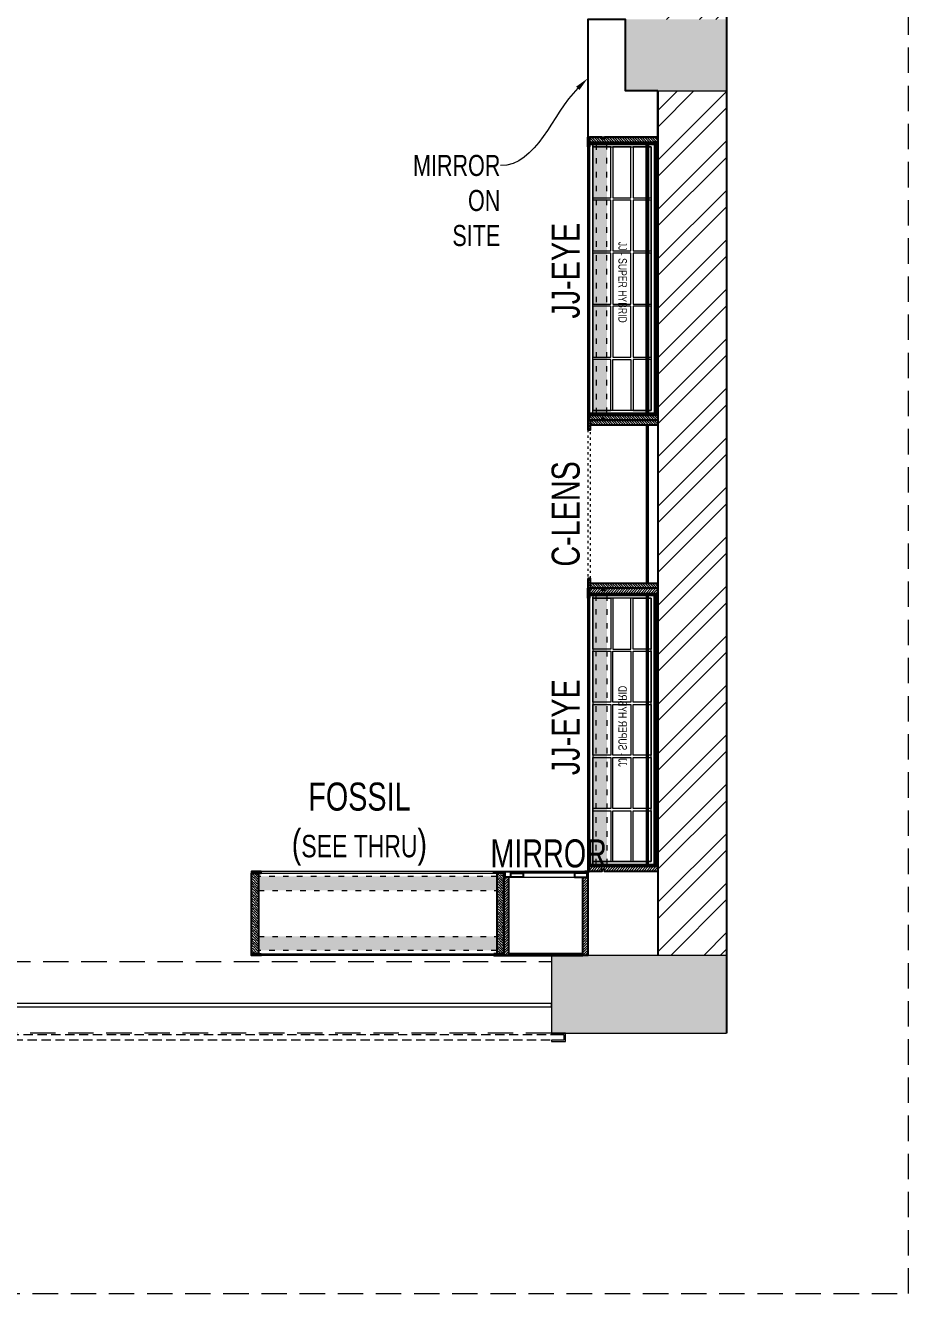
# Model space of a CAD drawing. Header units: feet. Extents: x 3067008 to 3074218, y -5466580 to -5451130.
# Drawn here: x 3071066 to 3074218, y -5466577 to -5462051 of the extents above; entities that cross this region are included whole.
import ezdxf
from ezdxf import colors
from ezdxf.entities.mleader import LeaderData, LeaderLine
from ezdxf.math import Vec2, Vec3

# ---------------------------------------------------------------- set-up
doc = ezdxf.new("R2010")
doc.units = ezdxf.units.FT
doc.header["$LTSCALE"] = 33
doc.header["$MEASUREMENT"] = 0
for name, pattern in [('a_p6_plan_L18$0$HIDDEN', [0.375, 0.25, -0.125]), ('ACAD_ISO03W100', [30, 12, -18]), ('HIDDENX2', [0.75, 0.5, -0.25])]:
    doc.linetypes.add(name, pattern=pattern)
for name, color, linetype, lineweight in [('A-COL', 243, 'Continuous', 9), ('A-Glazing', 4, 'Continuous', 20), ('A-shutter', 8, 'Continuous', 18), ('beam', 90, 'Continuous', 9), ('column hatch', 5, 'Continuous', 0), ('HIDDEN LINE', 177, 'Continuous', 0), ('LENS-DIM', 252, 'Continuous', 5), ('LENS-PARTITION', 21, 'Continuous', 25), ('LENS-TEXT', 31, 'Continuous', 5), ('LENS_TEXT', 31, 'Continuous', 5), ('LK-FF&E WALL', 1, 'Continuous', 9), ('LN-ELEVATION-1', 81, 'Continuous', 25), ('LN-ELEVATION-2', 103, 'Continuous', 20), ('LN-ELEVATION-3', 125, 'Continuous', 18), ('LN-ELEVATION-4', 145, 'Continuous', 13), ('LN-HATCH', 251, 'Continuous', 0), ('PLANO-TXT', 252, 'Continuous', 5), ('rolling shutter', 1, 'Continuous', 5)]:
    doc.layers.add(name, color=color, linetype=linetype, lineweight=lineweight)
doc.layers.add('A-WALL', color=1, linetype='Continuous')
doc.styles.add('LK TXT', font='GILC____.TTF', dxfattribs={"height": 100})
doc.styles.get("Standard").update_dxf_attribs({"font": 'GILC____.TTF'})
pattern_1 = [(45, (-583719.1914, 43520.887), (3.31456304, 12.1533978), [15.625, -3.125, 0, -3.125])]
pattern_2 = [(45, (-584019.1914, 43520.887), (3.31456304, 12.1533978), [15.625, -3.125, 0, -3.125])]
pattern_3 = [(45, (-22641017.7406, 5157647.994), (-4.4901280605, 4.4901280605), [])]
pattern_4 = [(45, (4210053.0415, 1706864.74), (-4.4901280605, 4.4901280605), [])]
pattern_5 = [(45, (3990327.2935, 1709214.6916), (-4.4901280605, 4.4901280605), [])]

# ---------------------------------------------------------------- blocks, each defined once
blk = doc.blocks.new('*U48')
at = {"layer": 'A-shutter', "color": 5, "ltscale": 10}
for points in [[(41038011.5, -1561539.2), (41038011.5, -1561544.2), (41037966.5, -1561544.2), (41037966.5, -1561564.2), (41038011.5, -1561564.2), (41038011.5, -1561569.2), (41037961.5, -1561569.2), (41037961.5, -1561539.2)], [(41041186.5, -1561539.2), (41041186.5, -1561544.2), (41041231.5, -1561544.2), (41041231.5, -1561564.2), (41041186.5, -1561564.2), (41041186.5, -1561569.2), (41041236.5, -1561569.2), (41041236.5, -1561539.2)]]:
    blk.add_lwpolyline(points, close=True, dxfattribs=at)
at = {"layer": 'A-shutter', "color": 5, "linetype": 'HIDDENX2', "ltscale": 2}
blk.add_lwpolyline([(41037966.5, -1561544.2), (41037966.5, -1561564.2), (41041231.5, -1561564.2), (41041231.5, -1561544.2)], close=True, dxfattribs=at)
blk = doc.blocks.new('A$Ceb5d2849')
at = {"layer": 'column hatch'}
h = blk.add_hatch(color=8, dxfattribs=at)
h.dxf.hatch_style = 1
h.paths.add_polyline_path([(4157, -9854.4), (3532, -9854.4), (3532, -10131.4), (3842, -10131.4), (4157, -10131.4)])
h.paths.add_polyline_path([(4157, -6514.4), (3797, -6514.4), (3797, -6769.4), (4157, -6769.4)])
h.paths.add_polyline_path([(4157, -3434.4), (3792, -3434.4), (3792, -3694.4), (4157, -3694.4)])
h.paths.add_polyline_path([(4157, -224.4), (3787, -224.4), (3787, -474.4), (4157, -474.4)])
at = {"layer": 'LN-HATCH'}
h = blk.add_hatch(dxfattribs=at)
h.set_pattern_fill('ANSI32', color=256, scale=333, angle=180)
h.set_pattern_definition([(225, (-4855153.92, 5277309.77), (88.2999593, -88.2999593), []), (225, (-4855212.79, 5277309.77), (88.2999593, -88.2999593), [])])
edge = h.paths.add_edge_path()
edge.add_line((3912, -6821.4), (3912, -9854.4))
edge.add_line((3912, -9854.4), (4157, -9854.4))
edge.add_line((4157, -9854.4), (4157, -6769.4))
edge.add_line((4157, -6769.4), (3912, -6769.4))
edge = h.paths.add_edge_path()
edge.add_line((4157, -3694.4), (3912, -3694.4))
edge.add_line((3912, -3694.4), (3912, -6514.4))
edge.add_line((3912, -6514.4), (4157, -6514.4))
edge.add_line((4157, -6571.4), (4157, -3698.3))
h.paths.add_polyline_path([(4157, -474.4), (3907, -474.4), (3907, -3434.4), (4157, -3434.4)])
h.paths.add_polyline_path([(4157, 1955.6), (367, 1955.6), (367, 1705.6), (3907, 1705.6), (3907, -224.4), (4157, -224.4)])
edge = h.paths.add_edge_path()
edge.add_line((-2403, 2980.6), (-2153, 2980.6))
edge.add_line((-2183, 2980.6), (-2183, 4135.6))
edge.add_line((-2183, 4135.6), (-883, 4135.6))
edge.add_line((-883, 4135.6), (-883, 1705.6))
edge.add_line((-883, 1705.6), (132, 1705.6))
edge.add_line((132, 1705.6), (132, 1955.6))
edge.add_line((132, 1955.6), (-633, 1955.6))
edge.add_line((-633, 1955.6), (-633, 4385.6))
edge.add_line((-633, 4385.6), (-2403, 4385.6))
edge.add_line((-2403, 4385.6), (-2403, 2987.8))
edge = h.paths.add_edge_path()
edge.add_line((-2403, 2698.6), (-2403, -291.4))
edge.add_line((-2403, -259.4), (-2183, -259.4))
edge.add_line((-2183, -259.4), (-2183, 2695.6))
edge.add_line((-2183, 2695.6), (-2403, 2695.6))
h.paths.add_polyline_path([(-2153, -529.4), (-2403, -529.4), (-2403, -3449.4), (-2153, -3449.4)])
edge = h.paths.add_edge_path()
edge.add_line((-2403, -6548.4), (-2153, -6548.4))
edge.add_line((-2153, -6571.4), (-2153, -3699.4))
edge.add_line((-2153, -3699.4), (-2403, -3699.4))
edge.add_line((-2403, -3699.4), (-2403, -6571.4))
edge = h.paths.add_edge_path()
edge.add_line((-2403, -6791.4), (-2403, -9911.4))
edge.add_line((-2403, -9876.4), (-2153, -9876.4))
edge.add_line((-2153, -9876.4), (-2153, -6796.4))
edge.add_line((-2153, -6796.4), (-2403, -6796.4))
at = {"layer": 'A-COL'}
for p, q in [((3797, -6514.4), (3797, -6769.4)), ((3797, -6769.4), (4157, -6769.4)), ((4157, -9854.4), (3532, -9854.4)), ((3532, -9854.4), (3532, -10131.4)), ((3532, -10131.4), (4157, -10131.4))]:
    blk.add_line(p, q, dxfattribs=at)
at = {"layer": 'A-Glazing'}
blk.add_lwpolyline([(3532, -10025.9), (357, -10025.9), (357, -10037.9), (3532, -10037.9)], close=True, dxfattribs=at)
at = {"layer": 'A-WALL'}
for p, q in [((4157, 1955.6), (4157, -10131.4)), ((3912, -6769.4), (3912, -9854.4))]:
    blk.add_line(p, q, dxfattribs=at)
at = {"layer": 'beam', "linetype": 'a_p6_plan_L18$0$HIDDEN', "lineweight": 5, "ltscale": 11}
blk.add_lwpolyline([(-2403, -10131.4), (-2403, -11061.4), (4807, -11061.4), (4807, 1955.6), (4157, 1955.6)], dxfattribs=at)
blk.add_lwpolyline([(3532, -10131.4), (357, -10131.4), (357, -9876.4), (3532, -9876.4)], close=True, dxfattribs=at)
at = {"layer": 'rolling shutter', "color": 2, "xscale": -1}
blk.add_blockref('*U48', (41041543.5, 1551407.8), dxfattribs=at)
blk = doc.blocks.new('JJ STSH 900')
h = blk.add_hatch(color=177)
h.dxf.hatch_style = 1
h.paths.add_polyline_path([(425, 50), (-425, 50), (-425, 0), (425, 0)])
h = blk.add_hatch(color=177)
h.dxf.hatch_style = 1
h.paths.add_polyline_path([(425, -164), (-425, -164), (-425, -214), (425, -214)])
at = {"layer": 'LN-HATCH', "ltscale": 0.5}
h = blk.add_hatch(dxfattribs=at)
h.set_pattern_fill('ANSI36', color=256, scale=50)
h.set_pattern_definition(pattern_1)
h.paths.add_polyline_path([(-415, 62), (-415, 68), (-450, 68), (-450, 62)])
h = blk.add_hatch(dxfattribs=at)
h.set_pattern_fill('ANSI36', color=256, scale=50)
h.set_pattern_definition(pattern_1)
h.paths.add_polyline_path([(-425, 62), (-450, 62), (-450, 18), (-450, 8), (-450, -226), (-425, -226)])
h = blk.add_hatch(dxfattribs=at)
h.set_pattern_fill('ANSI36', color=256, scale=50)
h.set_pattern_definition(pattern_2)
h.paths.add_polyline_path([(415, 62), (415, 68), (450, 68), (450, 62)])
h = blk.add_hatch(dxfattribs=at)
h.set_pattern_fill('ANSI36', color=256, scale=50)
h.set_pattern_definition(pattern_2)
h.paths.add_polyline_path([(450, 8), (450, 18), (450, 62), (425, 62), (425, -226), (450, -226)])
h = blk.add_hatch(dxfattribs=at)
h.set_pattern_fill('ANSI36', color=256, scale=50)
h.set_pattern_definition(pattern_1)
h.paths.add_polyline_path([(-415, -226), (-415, -232), (-450, -232), (-450, -226)])
h = blk.add_hatch(dxfattribs=at)
h.set_pattern_fill('ANSI36', color=256, scale=50)
h.set_pattern_definition(pattern_2)
h.paths.add_polyline_path([(415, -226), (415, -232), (450, -232), (450, -226)])
at = {"layer": 'LN-ELEVATION-1', "ltscale": 0.5}
for points in [[(-415, 62), (-415, 68), (-450, 68), (-450, 62)], [(-450, -226), (-450, 8), (-450, 8), (-450, 18), (-450, 18), (-450, 62), (-425, 62), (-425, -226)], [(415, 62), (415, 68), (450, 68), (450, 62)], [(450, -226), (450, 8), (450, 8), (450, 18), (450, 18), (450, 62), (425, 62), (425, -226)], [(-415, -226), (-415, -232), (-450, -232), (-450, -226)], [(415, -226), (415, -232), (450, -232), (450, -226)]]:
    blk.add_lwpolyline(points, close=True, dxfattribs=at)
at = {"layer": 'LN-ELEVATION-3', "ltscale": 0.5}
for p, q in [((-415, 68), (415, 68)), ((415, 62), (-415, 62)), ((425, -226), (-425, -226)), ((415, -226), (-415, -226)), ((-415, -232), (415, -232))]:
    blk.add_line(p, q, dxfattribs=at)
at = {"layer": 'LN-ELEVATION-4', "linetype": 'ACAD_ISO03W100', "ltscale": 0.05}
for points in [[(425, 0), (-425, 0), (-425, 50), (425, 50)], [(425, -164), (-425, -164), (-425, -214), (425, -214)]]:
    blk.add_lwpolyline(points, close=True, dxfattribs=at)
blk = doc.blocks.new('MIRROR SEE THROUGH')
at = {"layer": 'LN-HATCH', "ltscale": 0.5}
h = blk.add_hatch(dxfattribs=at)
h.set_pattern_fill('ANSI31', color=256, scale=2)
h.set_pattern_definition([(45, (4060070.797, 1708569.446), (-4.4901280605, 4.4901280605), [])])
h.paths.add_polyline_path([(-150, 0), (-132, 0), (-132, -279), (-150, -279)])
h.paths.add_polyline_path([(-132, -6), (132, -6), (132, 0), (-132, 0)])
h.paths.add_polyline_path([(150, 0), (132, 0), (132, -279), (150, -279)])
at = {"layer": 'Defpoints'}
blk.add_lwpolyline([(150, -300), (-150, -300), (-150, 0), (150, 0)], close=True, dxfattribs=at)
at = {"layer": 'LN-ELEVATION-1'}
for points in [[(-150, 0), (-132, 0), (-132, -279), (-150, -279)], [(-132, -6), (132, -6), (132, 0), (-132, 0)], [(150, 0), (132, 0), (132, -279), (150, -279)], [(-103, -293), (-103, -279), (-148, -279), (-148, -300), (-139, -300), (-139, -298.5), (-146.5, -298.5), (-146.5, -293)], [(80, -293), (80, -279), (125, -279), (125, -300), (116, -300), (116, -298.5), (123.5, -298.5), (123.5, -293)], [(142, -300), (142, -298.5), (146.5, -298.5), (146.5, -280.5), (125, -280.5), (125, -279), (148, -279), (148, -300)]]:
    blk.add_lwpolyline(points, close=True, dxfattribs=at)
at = {"layer": 'LN-ELEVATION-2', "color": 4, "lineweight": 0}
blk.add_lwpolyline([(-146.5, -293), (123.5, -293), (123.5, -298.5), (-146.5, -298.5)], close=True, dxfattribs=at)
at = {"layer": 'LN-ELEVATION-2'}
blk.add_lwpolyline([(-103, -293), (80, -293), (80, -279), (-103, -279)], close=True, dxfattribs=at)
at = {"layer": 'LN-ELEVATION-4', "ltscale": 0.5}
blk.add_line((116, -300), (-139, -300), dxfattribs=at)
blk = doc.blocks.new('JJ SHD 1010')
h = blk.add_hatch(color=177)
h.dxf.hatch_style = 1
h.paths.add_polyline_path([(992, 68), (25, 68), (25, 18), (992, 18)])
at = {"layer": 'LN-HATCH', "ltscale": 0.5}
h = blk.add_hatch(dxfattribs=at)
h.set_pattern_fill('ANSI31', color=256, scale=2)
h.set_pattern_definition(pattern_3)
h.paths.add_polyline_path([(7, 250), (7, 60), (13, 60), (13, 50), (7, 50), (7, 6), (25, 6), (25, 250)])
h = blk.add_hatch(dxfattribs=at)
h.set_pattern_fill('ANSI31', color=256, scale=2)
h.set_pattern_definition([(45, (-26738022.0714, 3448847.7265), (-4.4901280605, 4.4901280605), [])])
h.paths.add_polyline_path([(1017, 250), (1017, 60), (1011, 60), (1011, 50), (1017, 50), (1017, 6), (999, 6), (999, 250)])
h = blk.add_hatch(dxfattribs=at)
h.set_pattern_fill('ANSI31', color=256, scale=2)
h.set_pattern_definition(pattern_4)
h.paths.add_polyline_path([(882, 210), (32, 210), (32, 216), (882, 216)])
h = blk.add_hatch(dxfattribs=at)
h.set_pattern_fill('ANSI31', color=256, scale=2)
h.set_pattern_definition(pattern_3)
h.paths.add_polyline_path([(35, 6), (35, 0), (7, 0), (7, 6)])
h = blk.add_hatch(dxfattribs=at)
h.set_pattern_fill('ANSI31', color=256, scale=2)
h.set_pattern_definition(pattern_4)
h.paths.add_polyline_path([(42, 6), (42, 0), (7, 0), (7, 6)])
h = blk.add_hatch(dxfattribs=at)
h.set_pattern_fill('ANSI31', color=256, scale=2)
h.set_pattern_definition([(45, (-22640834.7406, 5157647.994), (-4.4901280605, 4.4901280605), [])])
h.paths.add_polyline_path([(982, 6), (982, 0), (1017, 0), (1017, 6)])
h = blk.add_hatch(dxfattribs=at)
h.set_pattern_fill('ANSI31', color=256, scale=2)
h.set_pattern_definition([(45, (4209863.0415, 1706864.74), (-4.4901280605, 4.4901280605), [])])
h.paths.add_polyline_path([(982, 6), (982, 0), (1017, 0), (1017, 6)])
at = {"layer": 'LN-ELEVATION-1', "ltscale": 0.5}
for points in [[(7, 250), (7, 60), (13, 60), (13, 50), (7, 50), (7, 6), (25, 6), (25, 250)], [(7, 250), (7, 60), (13, 60), (13, 50), (7, 50), (7, 6), (32, 6), (32, 250)], [(25, 238), (999, 238), (999, 244), (25, 244)], [(1017, 250), (1017, 60), (1011, 60), (1011, 50), (1017, 50), (1017, 6), (992, 6), (992, 250)], [(1017, 250), (1017, 60), (1011, 60), (1011, 50), (1017, 50), (1017, 6), (999, 6), (999, 250)], [(992, 210), (32, 210), (32, 216), (992, 216)], [(42, 6), (42, 0), (7, 0), (7, 6)], [(42, 6), (42, 0), (7, 0), (7, 6)], [(982, 6), (982, 0), (1017, 0), (1017, 6)], [(982, 6), (982, 0), (1017, 0), (1017, 6)]]:
    blk.add_lwpolyline(points, close=True, dxfattribs=at)
at = {"layer": 'LN-ELEVATION-2', "ltscale": 0.5}
blk.add_lwpolyline([(41.7, 226), (982, 226), (982, 18), (41.7, 18)], close=True, dxfattribs=at)
at = {"layer": 'LN-ELEVATION-3', "ltscale": 0.5}
for p, q in [((999, 250), (25, 250)), ((32, 250), (992, 250)), ((982, 6), (42, 6)), ((42, 6), (982, 6)), ((42, 0), (982, 0)), ((982, 0), (42, 0))]:
    blk.add_line(p, q, dxfattribs=at)
for points in [[(223.3, 226), (41.7, 226), (41.7, 162), (223.3, 162)], [(413, 226), (231.3, 226), (231.3, 162), (413, 162)], [(602.7, 226), (421, 226), (421, 162), (602.7, 162)], [(792.3, 226), (610.7, 226), (610.7, 162), (792.3, 162)], [(982, 226), (800.3, 226), (800.3, 162), (982, 162)], [(223.3, 154), (41.7, 154), (41.7, 90), (223.3, 90)], [(413, 154), (231.3, 154), (231.3, 90), (413, 90)], [(602.7, 154), (421, 154), (421, 90), (602.7, 90)], [(792.3, 154), (610.7, 154), (610.7, 90), (792.3, 90)], [(982, 90), (800.3, 90), (800.3, 154), (982, 154)], [(223.3, 82), (41.7, 82), (41.7, 18), (223.3, 18)], [(413, 82), (231.3, 82), (231.3, 18), (413, 18)], [(602.7, 82), (421, 82), (421, 18), (602.7, 18)], [(792.3, 82), (610.7, 82), (610.7, 18), (792.3, 18)], [(982, 82), (800.3, 82), (800.3, 18), (982, 18)]]:
    blk.add_lwpolyline(points, close=True, dxfattribs=at)
at = {"layer": 'LN-ELEVATION-4', "linetype": 'ACAD_ISO03W100', "ltscale": 0.05}
for points in [[(992, 68), (25, 68), (25, 18), (992, 18)], [(32, 30), (992, 30), (992, 18), (32, 18)]]:
    blk.add_lwpolyline(points, close=True, dxfattribs=at)
at = {"ltscale": 0.5, "insert": (380.5, 139.3), "char_height": 30, "attachment_point": 1}
blk.add_mtext_dynamic_manual_height_columns('\\pt120;JJ - SUPER HYBRID', width=526.835, gutter_width=500, heights=[0], dxfattribs=at)
blk = doc.blocks.new('CLENS 600')
at = {"layer": 'LN-HATCH', "ltscale": 0.5}
h = blk.add_hatch(dxfattribs=at)
h.set_pattern_fill('ANSI31', color=256, scale=2)
h.set_pattern_definition(pattern_5)
h.paths.add_polyline_path([(-600, 0), (-582, 0), (-582, -240), (-600, -240)])
h = blk.add_hatch(dxfattribs=at)
h.set_pattern_fill('ANSI31', color=256, scale=2)
h.set_pattern_definition([(45, (3975657.573, 1709214.6916), (-4.490128061, 4.490128061), [])])
h.paths.add_polyline_path([(-18, 0), (0, 0), (0, -240), (-18, -240)])
h = blk.add_hatch(dxfattribs=at)
h.set_pattern_fill('ANSI31', color=256, scale=2)
h.set_pattern_definition([(45, (3990252.2935, 1709214.6916), (-4.4901280605, 4.4901280605), [])])
h.paths.add_polyline_path([(-582, -40), (-18, -40), (-18, -34), (-582, -34)])
h = blk.add_hatch(dxfattribs=at)
h.set_pattern_fill('ANSI31', color=256, scale=2)
h.set_pattern_definition(pattern_5)
h.paths.add_polyline_path([(-600, -250), (-565, -250), (-565, -240), (-600, -240)])
h = blk.add_hatch(dxfattribs=at)
h.set_pattern_fill('ANSI31', color=256, scale=2)
h.set_pattern_definition([(45, (3990177.2935, 1709214.6916), (-4.4901280605, 4.4901280605), [])])
h.paths.add_polyline_path([(-35, -250), (0, -250), (0, -240), (-35, -240)])
at = {"layer": 'HIDDEN LINE', "linetype": 'ACAD_ISO03W100', "ltscale": 0.02}
for p, q in [((-35, -240), (-565, -240)), ((-565, -250), (-35, -250))]:
    blk.add_line(p, q, dxfattribs=at)
at = {"layer": 'LN-ELEVATION-1', "ltscale": 0.5}
for points in [[(-600, 0), (-582, 0), (-582, -240), (-600, -240)], [(-18, 0), (0, 0), (0, -240), (-18, -240)], [(-582, -40), (-18, -40), (-18, -34), (-582, -34)], [(-600, -250), (-565, -250), (-565, -240), (-600, -240)], [(-35, -250), (0, -250), (0, -240), (-35, -240)]]:
    blk.add_lwpolyline(points, close=True, dxfattribs=at)
at = {"layer": 'LN-ELEVATION-4'}
blk.add_line((-18, 0), (-582, 0), dxfattribs=at)

msp = doc.modelspace()

# ---------------------------------------------------------------- linework, layer by layer
at = {"layer": 'LENS-PARTITION'}
msp.add_lwpolyline([(3073323.3, -5462285), (3073208.3, -5462285), (3073208.3, -5462030), (3073133.3, -5462030), (3073073.3, -5462030), (3073073.3, -5462450), (3073079.3, -5462450), (3073123.3, -5462450), (3073323.3, -5462450)], close=True, dxfattribs=at)

# ---------------------------------------------------------------- block references
at = {"layer": 'LENS-DIM', "color": 2}
msp.add_blockref('A$Ceb5d2849', (3069411.3, -5455515.5), dxfattribs=at)
at = {"layer": 'LK-FF&E WALL'}
for name, p, rotation in [('JJ SHD 1010', (3073073.3, -5462443), 270), ('CLENS 600', (3073323.3, -5464060), 270), ('MIRROR SEE THROUGH', (3072923.3, -5465370), 180)]:
    msp.add_blockref(name, p, dxfattribs=dict(at, rotation=rotation))
at = {"layer": 'LK-FF&E WALL', "xscale": -1, "rotation": 270}
msp.add_blockref('JJ SHD 1010', (3073073.3, -5465077), dxfattribs=at)
at = {"layer": 'LK-FF&E WALL', "xscale": -1}
msp.add_blockref('JJ STSH 900', (3072323.3, -5465138), dxfattribs=at)

# ---------------------------------------------------------------- texts
at = {"layer": 'LENS_TEXT', "linetype": 'Continuous', "ltscale": 3, "insert": (3072933.8, -5465006.7), "char_height": 100, "width": 324.474, "attachment_point": 5, "style": 'LK TXT'}
msp.add_mtext('{\\C7;MIRROR}', dxfattribs=at)
at = {"layer": 'PLANO-TXT', "linetype": 'Continuous', "ltscale": 3, "char_height": 100, "width": 244.677, "attachment_point": 5, "rotation": 90, "style": 'LK TXT'}
for s, insert in [('JJ-EYE', (3072995, -5462926.5)), ('C-LENS', (3072995, -5463794.5)), ('JJ-EYE', (3072995, -5464555.7))]:
    msp.add_mtext(s, dxfattribs=dict(at, insert=insert))
at = {"layer": 'PLANO-TXT', "linetype": 'Continuous', "ltscale": 3, "insert": (3072258.3, -5464901.6), "char_height": 100, "width": 474.795, "attachment_point": 5, "style": 'LK TXT'}
msp.add_mtext('FOSSIL\\P({\\H0.8x;SEE THRU})', dxfattribs=at)

# ---------------------------------------------------------------- leaders
at = {"layer": 'LENS-TEXT', "color": 0, "linetype": 'Continuous', "ltscale": 3}
ml = msp.add_multileader_mtext('Standard', dxfattribs=at)
ml.set_content('\\pxqr,t3;{\\C0;MIRROR ON SITE}', color=1)
ml.set_leader_properties(color=256, linetype='ByLayer', lineweight=-1)
ml.build(insert=Vec2(0, 0))
ml.multileader.update_dxf_attribs({"leader_type": 2, "dogleg_length": 0.36, "arrow_head_size": 50})
ctx = ml.context
ctx.base_point, ctx.char_height, ctx.arrow_head_size, ctx.landing_gap_size, ctx.plane_origin, ctx.plane_x_axis, ctx.plane_y_axis = Vec3(3072511.5, -5462551.2), 75, 50, 0.09, Vec3(3067107.8, -5460957.8), Vec3(0.999999, -0.001097), Vec3(0.001097, 0.999999)
ctx.text_align_type = 2
notes = []
notes.append((ctx, [(1, (1, 1, 0), (3072761.8, -5462551.5), (-0.999999, 0.001097), 0.36, [(1, [(3073073.3, -5462240)], 0, [])])]))
ctx.mtext.insert, ctx.mtext.text_direction, ctx.mtext.rotation, ctx.mtext.width, ctx.mtext.alignment, ctx.mtext.flow_direction = Vec3(3072761.4, -5462513.5), Vec3(0.999999, -0.001097), 6.282088, 289.544, 3, 5
for ctx, leaders in notes:
    for number, flags, end, landing, length, lines in leaders:
        leader = LeaderData()
        leader.index, (leader.has_last_leader_line, leader.has_dogleg_vector, leader.attachment_direction) = number, flags
        leader.last_leader_point, leader.dogleg_vector, leader.dogleg_length = Vec3(end), Vec3(landing), length
        for number, points, colour, breaks in lines:
            line = LeaderLine()
            line.index, line.vertices, line.color, line.breaks = number, Vec3.list(points), colors.encode_raw_color(colour), breaks
            leader.lines.append(line)
        ctx.leaders.append(leader)

doc.saveas('drawing.dxf')
